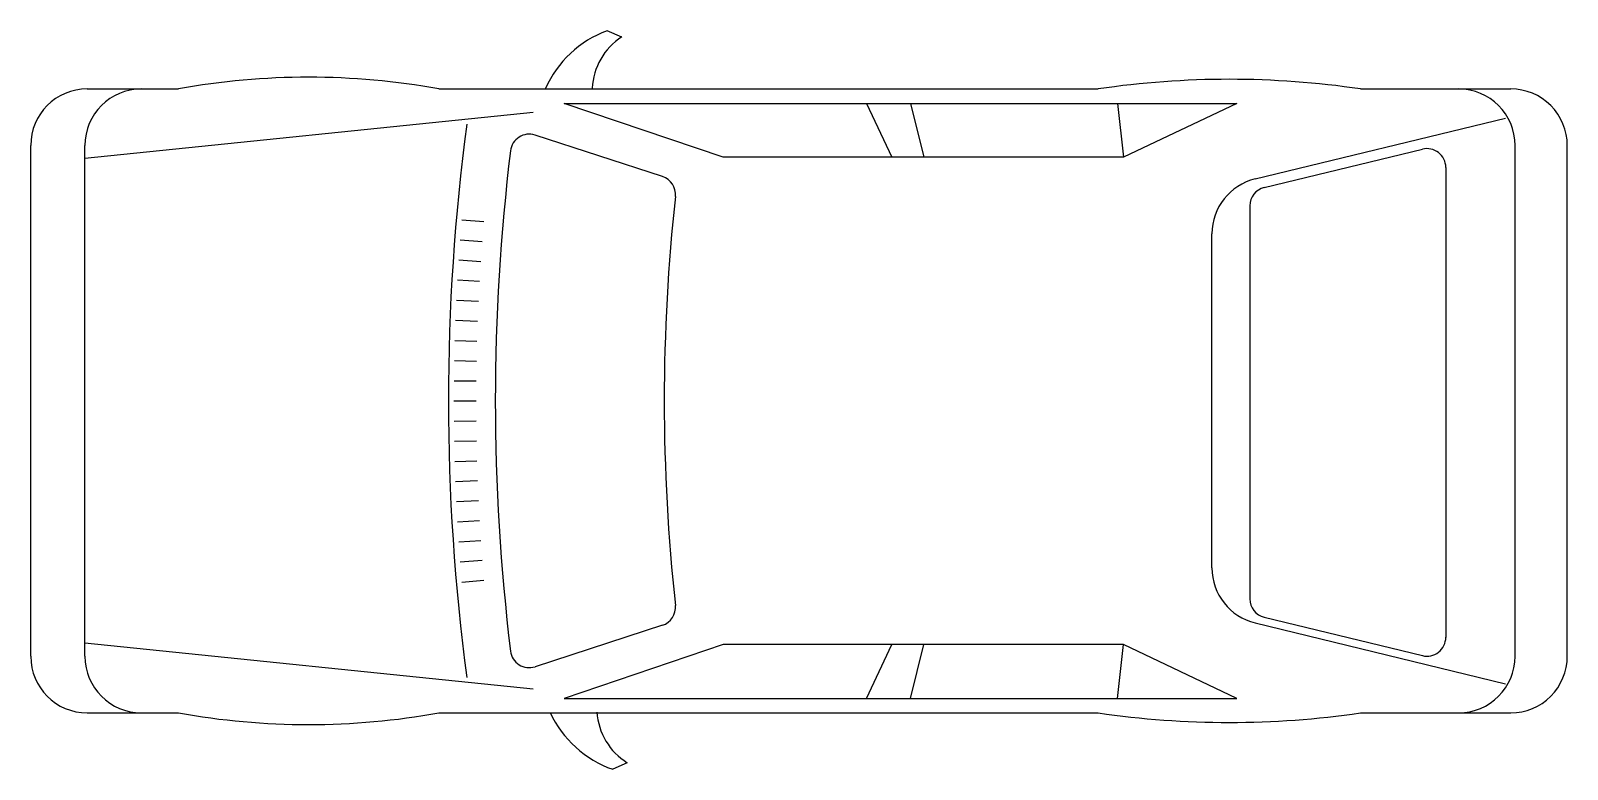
# Model space of a CAD drawing. Extents: x -74.3 to -70, y 25.01 to 27.07.
import ezdxf

# ---------------------------------------------------------------- set-up
doc = ezdxf.new("R2010")
doc.units = 0
doc.header["$MEASUREMENT"] = 0
doc.layers.add('01', color=1, linetype='CONTINUOUS')
doc.layers.add('02', color=2, linetype='CONTINUOUS')

msp = doc.modelspace()

# ---------------------------------------------------------------- linework, layer by layer
at = {"layer": '01'}
for p, q in [((-72.645, 27.05), (-72.6858, 27.0675)), ((-72.362, 26.7142), (-72.8057, 26.8646)), ((-72.8057, 26.8646), (-70.927, 26.8646)), ((-71.9611, 26.8646), (-71.8905, 26.7142)), ((-71.8385, 26.8646), (-71.8011, 26.7142)), ((-71.2606, 26.8646), (-71.2442, 26.7142)), ((-70.927, 26.8646), (-71.2442, 26.7142)), ((-72.8925, 26.8389), (-74.1441, 26.7107)), ((-70.8762, 26.654), (-70.1771, 26.8237)), ((-72.5312, 26.6608), (-72.8871, 26.7762)), ((-74.1441, 25.3214), (-74.1441, 26.7473)), ((-70.851, 26.6299), (-70.4089, 26.7372)), ((-70.1503, 25.3214), (-70.1503, 26.7473)), ((-71.2442, 26.7142), (-72.362, 26.7142)), ((-70.3439, 26.6861), (-70.3439, 25.3744)), ((-70.8912, 26.5787), (-70.8912, 25.4818)), ((-73.0913, 26.54), (-73.03, 26.5347)), ((-73.0959, 26.484), (-73.0345, 26.4792)), ((-70.9968, 25.568), (-70.9968, 26.5007)), ((-73.1001, 26.4278), (-73.0385, 26.4236)), ((-73.1036, 26.3718), (-73.042, 26.3681)), ((-73.1065, 26.3156), (-73.045, 26.3126)), ((-73.1091, 26.2594), (-73.0475, 26.257)), ((-73.111, 26.2031), (-73.0494, 26.2013)), ((-73.1123, 26.1469), (-73.0507, 26.1456)), ((-73.1131, 26.0905), (-73.0515, 26.0901)), ((-73.1134, 26.0344), (-73.0518, 26.0344)), ((-73.1131, 25.9782), (-73.0515, 25.9786)), ((-73.1123, 25.9218), (-73.0507, 25.9231)), ((-73.111, 25.8656), (-73.0494, 25.8674)), ((-73.1091, 25.8093), (-73.0475, 25.8117)), ((-73.1065, 25.7531), (-73.045, 25.7561)), ((-73.1036, 25.6969), (-73.042, 25.7006)), ((-73.1001, 25.6409), (-73.0385, 25.6451)), ((-73.0959, 25.5847), (-73.0345, 25.5895)), ((-73.0913, 25.5287), (-73.03, 25.534)), ((-72.5312, 25.408), (-72.8871, 25.2925)), ((-70.8762, 25.4147), (-70.1771, 25.245)), ((-70.851, 25.4306), (-70.4089, 25.3234)), ((-72.8925, 25.2298), (-74.1441, 25.358)), ((-72.362, 25.3545), (-72.8057, 25.2041)), ((-71.2442, 25.3545), (-72.362, 25.3545)), ((-71.9611, 25.2041), (-71.8905, 25.3545)), ((-71.8385, 25.2041), (-71.8011, 25.3545)), ((-71.2606, 25.2041), (-71.2442, 25.3545)), ((-70.927, 25.2041), (-71.2442, 25.3545)), ((-72.8057, 25.2041), (-70.927, 25.2041)), ((-72.6295, 25.0243), (-72.67, 25.0062))]:
    msp.add_line(p, q, dxfattribs=at)
for centre, radius, start, end in [((-72.5809, 26.7835), 0.3028, 110.2835, 156.135), ((-72.5472, 26.8985), 0.1804, 122.8366, 177.2605), ((-73.9862, 26.7472), 0.1579, 90.0171, 179.9829), ((-70.3082, 26.7472), 0.1579, 0.0171, 89.9828), ((-67.3132, 26.0344), 5.8158, 172.36711, 187.63289), ((-72.9035, 26.7263), 0.0525, 71.8301, 173.1644), ((-67.248, 26.0344), 5.7501, 173.02615, 186.97385), ((-70.3965, 26.686), 0.0526, 0.0891, 103.6339), ((-72.5476, 26.6105), 0.0528, 354.0256, 71.8945), ((-70.8389, 26.5006), 0.1579, 103.6822, 179.9556), ((-67.2817, 26.0344), 5.2445, 173.7528, 186.2472), ((-70.8385, 26.5788), 0.0526, 103.7393, 180.0891), ((-70.8389, 25.5681), 0.1579, 180.0444, 256.3177), ((-72.5476, 25.4582), 0.0528, 288.1055, 5.9744), ((-70.8385, 25.4817), 0.0526, 179.911, 256.2607), ((-70.3965, 25.3745), 0.0526, 256.3661, 359.9108), ((-73.9862, 25.3215), 0.1579, 180.0171, 269.9829), ((-72.9035, 25.3424), 0.0525, 186.8356, 288.1699), ((-70.3082, 25.3215), 0.1579, 270.0172, 359.9829), ((-72.5699, 25.2919), 0.3028, 204.8433, 250.6948), ((-72.5343, 25.1775), 0.1804, 183.7178, 238.1417)]:
    msp.add_arc(centre, radius, start, end, dxfattribs=at)
at = {"layer": '02'}
for p, q in [((-74.1375, 26.9051), (-73.883, 26.9051)), ((-73.1555, 26.9051), (-71.3143, 26.9051)), ((-70.5823, 26.9051), (-70.1625, 26.9051)), ((-74.2953, 25.3214), (-74.2953, 26.7473)), ((-70.0047, 25.3214), (-70.0047, 26.7473)), ((-74.1375, 25.1636), (-73.883, 25.1636)), ((-73.1555, 25.1636), (-71.3143, 25.1636)), ((-70.5823, 25.1636), (-70.1625, 25.1636))]:
    msp.add_line(p, q, dxfattribs=at)
for centre, radius, start, end in [((-74.1374, 26.7472), 0.1579, 90.0171, 179.9829), ((-73.5193, 24.8911), 2.0466, 79.7616, 100.2384), ((-70.9483, 24.4199), 2.512, 81.6216, 98.3784), ((-70.1623, 26.7475), 0.1576, 359.9176, 90.0825), ((-74.1374, 25.3215), 0.1579, 180.0171, 269.9829), ((-70.1623, 25.3212), 0.1576, 269.9174, 0.0824), ((-73.5193, 27.1776), 2.0466, 259.7616, 280.2384), ((-70.9483, 27.6488), 2.512, 261.6216, 278.3784)]:
    msp.add_arc(centre, radius, start, end, dxfattribs=at)

doc.saveas('drawing.dxf')
